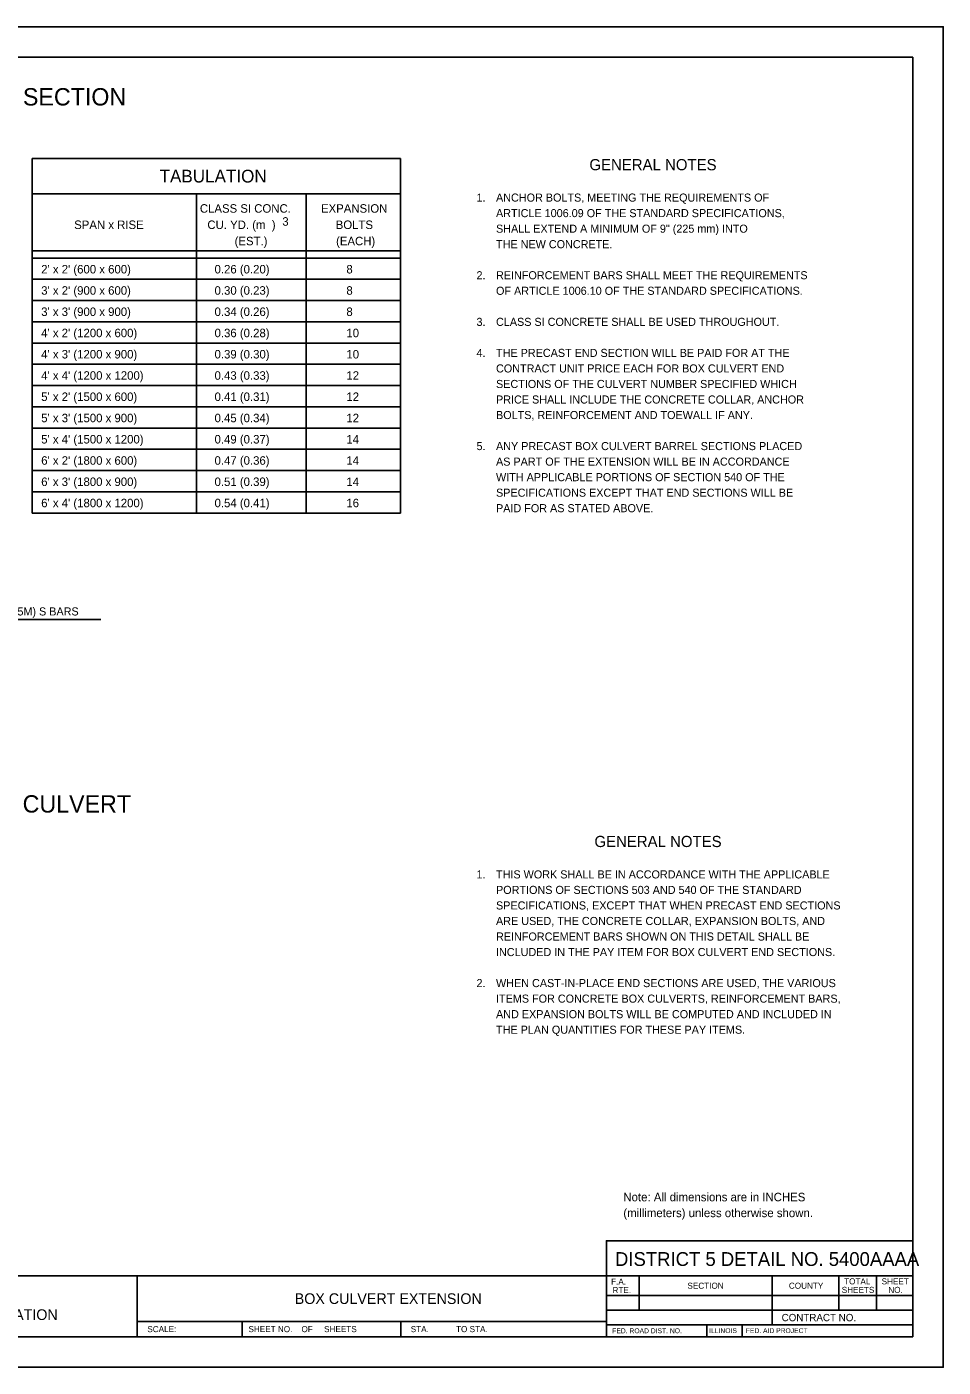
# Model space of a CAD drawing. Extents: x 99661 to 100344, y 99884 to 100604.
# Drawn here: x 100043 to 100343.7, y 99884.2 to 100324.2 of the extents above; entities that cross this region are included whole.
import ezdxf

# ---------------------------------------------------------------- set-up
doc = ezdxf.new("R2010")
doc.units = 0
for name, color, linetype in [('Level 55', 7, 'Continuous'), ('Sheets_50 Reference Boundary', 7, 'Continuous'), ('Sheets_General Details', 7, 'Continuous'), ('Sheets_Printer Plotting Border', 7, 'Continuous')]:
    doc.layers.add(name, color=color, linetype=linetype)

msp = doc.modelspace()

# ---------------------------------------------------------------- linework, layer by layer
at = {"layer": 'Level 55'}
for p, q in [((100044.72, 100281.02), (100044.72, 100164.6)), ((100044.72, 100281.02), (100165.57, 100281.02)), ((100165.57, 100281.02), (100165.57, 100164.6)), ((100044.72, 100269.38), (100165.57, 100269.38)), ((100098.7, 100269.38), (100098.7, 100164.6)), ((100134.69, 100269.38), (100134.69, 100164.6)), ((100044.72, 100250.64), (100165.57, 100250.64)), ((100044.72, 100248.32), (100165.57, 100248.32)), ((100044.72, 100241.34), (100165.57, 100241.34)), ((100044.72, 100234.36), (100165.57, 100234.36)), ((100044.72, 100227.39), (100165.57, 100227.39)), ((100044.72, 100220.41), (100165.57, 100220.41)), ((100044.72, 100213.44), (100165.57, 100213.44)), ((100044.72, 100206.46), (100165.57, 100206.46)), ((100044.72, 100199.48), (100165.57, 100199.48)), ((100044.72, 100192.51), (100165.57, 100192.51)), ((100044.72, 100185.53), (100165.57, 100185.53)), ((100044.72, 100178.55), (100165.57, 100178.55)), ((100044.72, 100171.58), (100165.57, 100171.58)), ((100044.72, 100164.6), (100165.57, 100164.6)), ((100019.34, 100129.65), (100067.3, 100129.65))]:
    msp.add_line(p, q, dxfattribs=at)
at = {"layer": 'Sheets_50 Reference Boundary'}
msp.add_lwpolyline([(99703.69, 100314.21), (100333.69, 100314.21), (100333.69, 99914.22), (99703.69, 99914.22)], close=True, dxfattribs=at)
at = {"layer": 'Sheets_General Details'}
for p, q in [((100343.69, 100324.22), (99663.69, 100324.22)), ((100343.69, 99884.22), (100343.69, 100324.22)), ((99703.69, 99914.22), (100333.69, 99914.22)), ((100079.17, 99914.22), (100079.17, 99894.22)), ((100233.17, 99914.22), (100233.17, 99894.22)), ((100243.97, 99914.22), (100243.97, 99902.91)), ((100287.57, 99914.22), (100287.57, 99898.11)), ((100309.41, 99914.22), (100309.41, 99902.91)), ((100321.83, 99914.22), (100321.83, 99902.91)), ((100233.17, 99907.71), (100333.69, 99907.71)), ((100233.17, 99902.91), (100333.69, 99902.91)), ((100079.17, 99899.22), (100233.17, 99899.22)), ((100113.69, 99899.22), (100113.69, 99894.22)), ((100165.69, 99899.22), (100165.69, 99894.22)), ((100233.17, 99898.11), (100333.69, 99898.11)), ((100266.11, 99898.11), (100266.11, 99894.22)), ((100277.71, 99898.11), (100277.71, 99894.22)), ((100343.69, 99884.22), (99663.69, 99884.22))]:
    msp.add_line(p, q, dxfattribs=at)
for points in [[(99703.69, 100314.22), (100333.69, 100314.22), (100333.69, 99894.22), (99703.69, 99894.22)], [(100233.17, 99914.22), (100333.69, 99914.22), (100333.69, 99925.71), (100233.17, 99925.71)]]:
    msp.add_lwpolyline(points, close=True, dxfattribs=at)
at = {"layer": 'Sheets_Printer Plotting Border'}
msp.add_lwpolyline([(99663.69, 99884.22), (100343.69, 99884.22), (100343.69, 100324.22), (99663.69, 100324.22)], close=True, dxfattribs=at)

# ---------------------------------------------------------------- texts
at = {"layer": 'Level 55'}
for s, height, p in [('WITH PRECAST END SECTION', 5.7, (99963.8, 100298.39)), ('GENERAL NOTES', 3.6707, (100227.6, 100277.13)), ('TABULATION', 4.186, (100086.56, 100273.11)), ('1.', 2.651, (100190.55, 100266.83)), ('CLASS SI CONC.', 2.7905, (100099.78, 100263.19)), ('EXPANSION', 2.791, (100139.53, 100263.19)), ('SPAN x RISE', 2.7905, (100058.54, 100257.84)), ('CU. YD. (m  )', 2.7905, (100102.24, 100257.84)), ('3', 2.79, (100126.83, 100258.92)), ('BOLTS', 2.791, (100144.36, 100257.84)), ('(EST.)', 2.791, (100111.18, 100252.49)), ('(EACH)', 2.791, (100144.47, 100252.49)), ("2' x 2' (600 x 600)", 2.7905, (100047.72, 100243.25)), ('0.26 (0.20)', 2.7905, (100104.6, 100243.25)), ('8', 2.79, (100147.86, 100243.25)), ('2.', 2.651, (100190.55, 100241.34)), ("3' x 2' (900 x 600)", 2.7905, (100047.72, 100236.27)), ('0.30 (0.23)', 2.7905, (100104.6, 100236.27)), ('8', 2.79, (100147.86, 100236.27)), ("3' x 3' (900 x 900)", 2.7905, (100047.72, 100229.29)), ('0.34 (0.26)', 2.7905, (100104.6, 100229.29)), ('8', 2.79, (100147.86, 100229.29)), ('3.', 2.651, (100190.55, 100226.04)), ("4' x 2' (1200 x 600)", 2.7905, (100047.72, 100222.32)), ('0.36 (0.28)', 2.7905, (100104.6, 100222.32)), ('10', 2.791, (100147.86, 100222.32)), ("4' x 3' (1200 x 900)", 2.7905, (100047.72, 100215.34)), ('0.39 (0.30)', 2.7905, (100104.6, 100215.34)), ('10', 2.791, (100147.86, 100215.34)), ('4.', 2.651, (100190.55, 100215.85)), ("4' x 4' (1200 x 1200)", 2.7905, (100047.72, 100208.36)), ('0.43 (0.33)', 2.7905, (100104.6, 100208.36)), ('12', 2.791, (100147.86, 100208.36)), ("5' x 2' (1500 x 600)", 2.7905, (100047.72, 100201.39)), ('0.41 (0.31)', 2.7905, (100104.6, 100201.39)), ('12', 2.791, (100147.86, 100201.39)), ("5' x 3' (1500 x 900)", 2.7905, (100047.72, 100194.41)), ('0.45 (0.34)', 2.7905, (100104.6, 100194.41)), ('12', 2.791, (100147.86, 100194.41)), ("5' x 4' (1500 x 1200)", 2.7905, (100047.72, 100187.43)), ('0.49 (0.37)', 2.7905, (100104.6, 100187.43)), ('14', 2.791, (100147.86, 100187.43)), ('5.', 2.651, (100190.55, 100185.26)), ("6' x 2' (1800 x 600)", 2.7905, (100047.72, 100180.46)), ('0.47 (0.36)', 2.7905, (100104.6, 100180.46)), ('14', 2.791, (100147.86, 100180.46)), ("6' x 3' (1800 x 900)", 2.7905, (100047.72, 100173.48)), ('0.51 (0.39)', 2.7905, (100104.6, 100173.48)), ('14', 2.791, (100147.86, 100173.48)), ("6' x 4' (1800 x 1200)", 2.7905, (100047.72, 100166.51)), ('0.54 (0.41)', 2.7905, (100104.6, 100166.51)), ('16', 2.791, (100147.86, 100166.51)), ('WITH PRECAST BOX CULVERT', 5.7, (99963.7, 100066.28)), ('GENERAL NOTES', 3.6707, (100229.25, 100054.96)), ('1.', 2.651, (100190.55, 100044.66)), ('THIS WORK SHALL BE IN ACCORDANCE WITH THE APPLICABLE', 2.651, (100196.96, 100044.66)), ('PORTIONS OF SECTIONS 503 AND 540 OF THE STANDARD', 2.651, (100196.96, 100039.57)), ('SPECIFICATIONS, EXCEPT THAT WHEN PRECAST END SECTIONS', 2.651, (100196.96, 100034.47)), ('ARE USED, THE CONCRETE COLLAR, EXPANSION BOLTS, AND', 2.651, (100196.96, 100029.37)), ('REINFORCEMENT BARS SHOWN ON THIS DETAIL SHALL BE', 2.651, (100196.96, 100024.27)), ('INCLUDED IN THE PAY ITEM FOR BOX CULVERT END SECTIONS.', 2.651, (100196.96, 100019.17)), ('2.', 2.651, (100190.55, 100008.98)), ('WHEN CAST-IN-PLACE END SECTIONS ARE USED, THE VARIOUS', 2.651, (100196.96, 100008.98)), ('ITEMS FOR CONCRETE BOX CULVERTS, REINFORCEMENT BARS,', 2.651, (100196.96, 100003.88)), ('AND EXPANSION BOLTS WILL BE COMPUTED AND INCLUDED IN', 2.651, (100196.96, 99998.78)), ('THE PLAN QUANTITIES FOR THESE PAY ITEMS.', 2.651, (100196.96, 99993.68))]:
    msp.add_text(s, height=height, dxfattribs=at).set_placement(p)
for s, p in [('ANCHOR BOLTS, MEETING THE REQUIREMENTS OF', (100196.96, 100266.83)), ('ARTICLE 1006.09 OF THE STANDARD SPECIFICATIONS,', (100196.96, 100261.73)), ('SHALL EXTEND A MINIMUM OF 9" (225 mm) INTO', (100196.96, 100256.63)), ('THE NEW CONCRETE.', (100196.96, 100251.53)), ('REINFORCEMENT BARS SHALL MEET THE REQUIREMENTS', (100196.96, 100241.34)), ('OF ARTICLE 1006.10 OF THE STANDARD SPECIFICATIONS.', (100196.96, 100236.24)), ('CLASS SI CONCRETE SHALL BE USED THROUGHOUT.', (100196.96, 100226.04)), ('THE PRECAST END SECTION WILL BE PAID FOR AT THE', (100196.96, 100215.85)), ('CONTRACT UNIT PRICE EACH FOR BOX CULVERT END', (100196.96, 100210.75)), ('SECTIONS OF THE CULVERT NUMBER SPECIFIED WHICH', (100196.96, 100205.65)), ('PRICE SHALL INCLUDE THE CONCRETE COLLAR, ANCHOR', (100196.96, 100200.55)), ('BOLTS, REINFORCEMENT AND TOEWALL IF ANY.', (100196.96, 100195.45)), ('ANY PRECAST BOX CULVERT BARREL SECTIONS PLACED', (100196.96, 100185.26)), ('AS PART OF THE EXTENSION WILL BE IN ACCORDANCE', (100196.96, 100180.16)), ('WITH APPLICABLE PORTIONS OF SECTION 540 OF THE', (100196.96, 100175.06)), ('SPECIFICATIONS EXCEPT THAT END SECTIONS WILL BE', (100196.96, 100169.96)), ('PAID FOR AS STATED ABOVE.', (100196.96, 100164.87)), ('2-#5E (#15M) S BARS', (100024.35, 100130.98))]:
    msp.add_text(s, height=2.651, rotation=360, dxfattribs=at).set_placement(p)
at = {"layer": 'Sheets_General Details'}
for s, height, p in [('Note: All dimensions are in INCHES', 2.8003, (100238.74, 99938.67)), ('(millimeters) unless otherwise shown.', 2.8003, (100238.74, 99933.47)), ('DISTRICT 5 DETAIL NO. 5400AAAA   ', 4.5381, (100236, 99917.45)), ('F.A.', 2, (100234.71, 99911.32)), ('SECTION', 2, (100259.77, 99909.96)), ('COUNTY', 2, (100293.06, 99909.96)), ('TOTAL', 2, (100311.18, 99911.39)), ('SHEET', 2, (100323.48, 99911.39)), ('BOX CULVERT EXTENSION', 3.5, (100130.91, 99904.97)), ('RTE.', 2, (100235.18, 99908.52)), ('SHEETS', 2, (100310.4, 99908.59)), ('NO.', 2, (100325.68, 99908.59)), ('DEPARTMENT OF TRANSPORTATION', 3.5, (99968.62, 99899.72)), ('SCALE:          ', 2, (100082.55, 99895.72)), ('SHEET NO.    OF     SHEETS', 2, (100115.73, 99895.72)), ('STA.            TO STA.            ', 2, (100168.98, 99895.72)), ('CONTRACT NO.      ', 2.4, (100290.68, 99899.31)), ('FED. ROAD DIST. NO.  ', 1.6, (100235.1, 99895.37)), ('ILLINOIS', 1.6, (100266.9, 99895.41)), ('FED. AID PROJECT', 1.6, (100278.93, 99895.41))]:
    msp.add_text(s, height=height, dxfattribs=at).set_placement(p)

doc.saveas('drawing.dxf')
